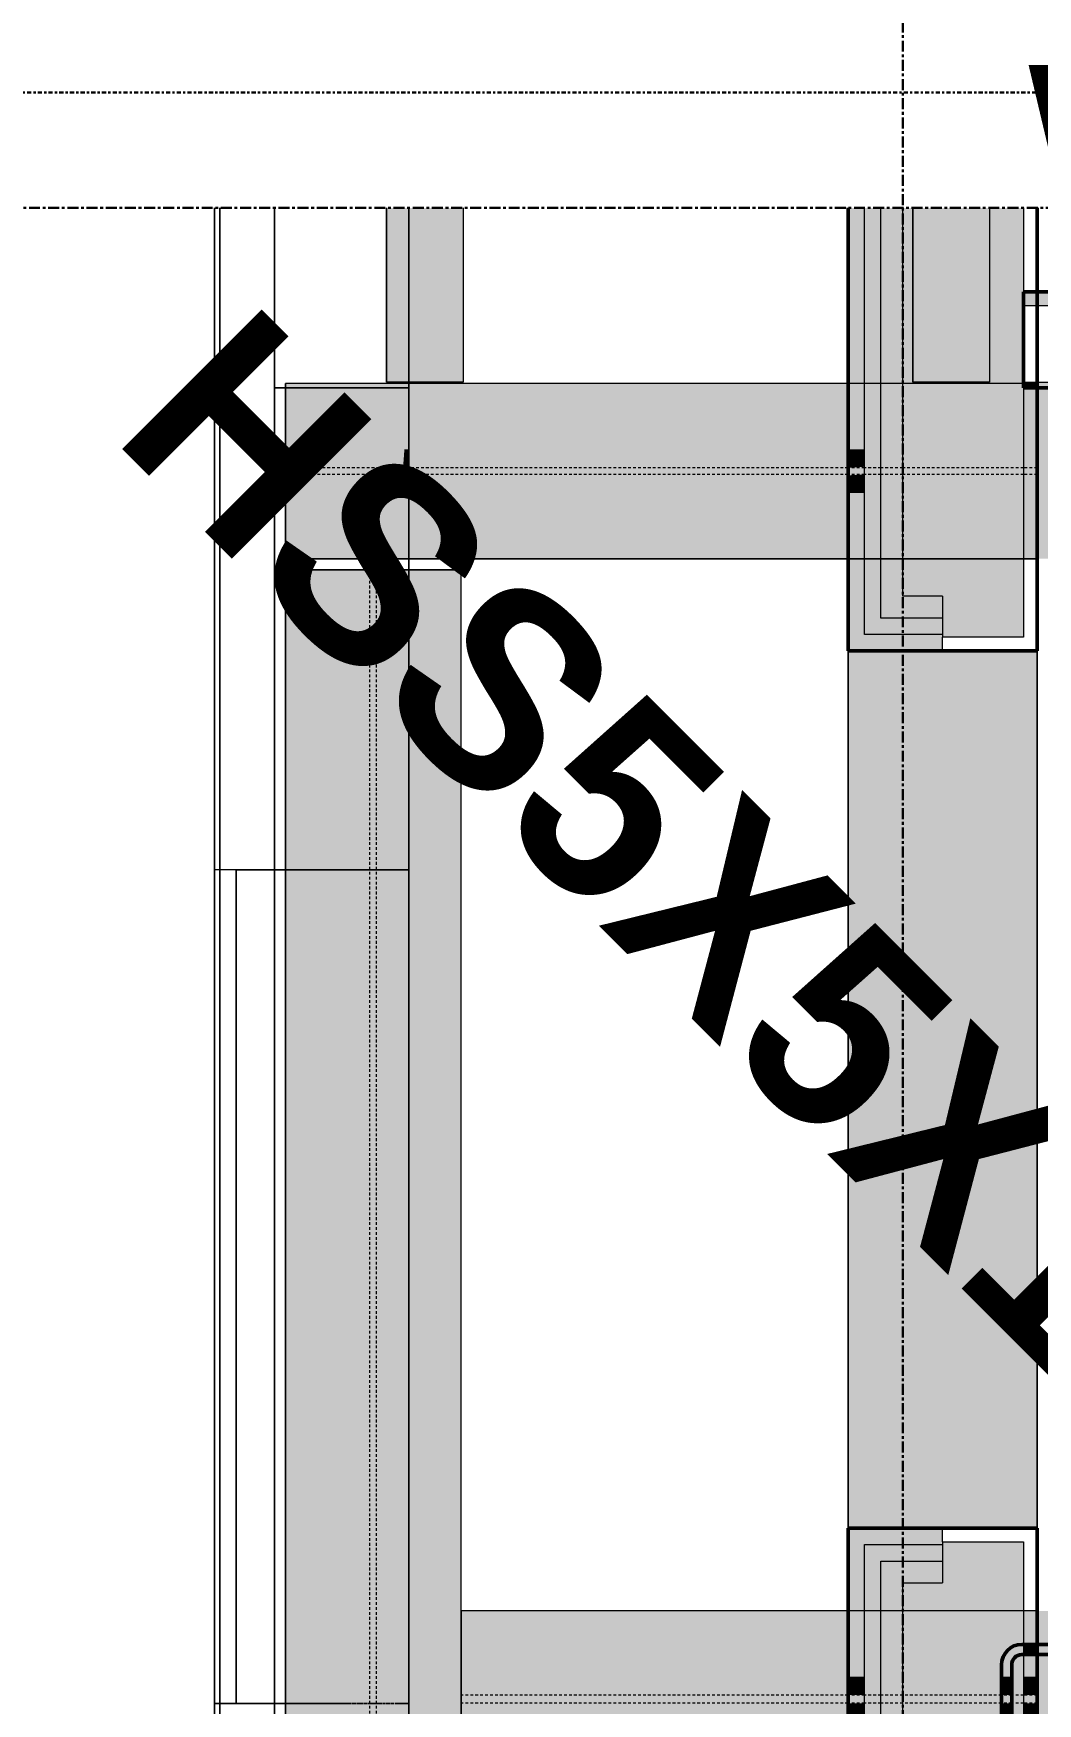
# Model space of a CAD drawing. Header units: inches. Extents: x -4126 to 593, y 9773 to 12297.
# Drawn here: x -1316.3 to -1270.5, y 11779 to 11855.1 of the extents above; entities that cross this region are included whole.
import ezdxf

# ---------------------------------------------------------------- set-up
doc = ezdxf.new("R2010")
doc.units = ezdxf.units.IN
doc.header["$MEASUREMENT"] = 0
for name, pattern in [('Dash Dot 3_16_', [0.3125, 0.1875, -0.0625, 0, -0.0625]), ('Grid Line 1_2_', [0.875, 0.5, -0.125, 0.125, -0.125]), ('Hidden 1_8_', [0.1875, 0.125, -0.0625])]:
    doc.linetypes.add(name, pattern=pattern)
for name, color, linetype, lineweight in [('A-ANNO-SYMB', 150, 'Continuous', 9), ('A-WALL', 113, 'Continuous', 13), ('S-BEAM', 12, 'Continuous', 9), ('S-BEAM-IDEN', 2, 'Continuous', 30), ('S-COLS', 52, 'Continuous', 9), ('S-COLS-IDEN', 171, 'Continuous', 30), ('S-GRID', 1, 'Continuous', 9)]:
    doc.layers.add(name, color=color, linetype=linetype, lineweight=lineweight)
doc.styles.add('Century Gothic_B', font='GOTHICB.TTF', dxfattribs={"height": 9})

# ---------------------------------------------------------------- blocks, each defined once
blk = doc.blocks.new('CTR - 1st Phase - Shell_rvt-2-FRAMING PLAN - 2ND FLOOR AT RAMP')
at = {"layer": 'A-WALL', "transparency": 33554585}
h = blk.add_hatch(color=23, dxfattribs=at)
h.paths.add_polyline_path([(-3831.074, 11551.902), (-3831.074, 11567.039), (-3823.199, 11567.039), (-3823.199, 11567.789), (-3831.824, 11567.789), (-3831.824, 11551.902)], flags=0)
h.paths.add_polyline_path([(-3823.199, 11759.789), (-3823.199, 11760.539), (-3831.074, 11760.539), (-3831.074, 11786.239), (-3827.511, 11786.239), (-3827.511, 11786.989), (-3831.824, 11786.989), (-3831.824, 11759.789)], flags=0)
h.paths.add_polyline_path([(-3831.824, 11826.989), (-3827.511, 11826.989), (-3827.511, 11827.739), (-3831.074, 11827.739), (-3831.074, 11847.189), (-3831.824, 11847.189), (-3831.824, 11837.1)], flags=0)
at = {"layer": 'A-WALL', "lineweight": 5, "transparency": 33554585}
h = blk.add_hatch(color=31, dxfattribs=at)
h.paths.add_polyline_path([(-3830.324, 11551.902), (-3830.324, 11566.289), (-3823.199, 11566.289), (-3823.199, 11567.039), (-3831.074, 11567.039), (-3831.074, 11551.902)], flags=0)
h.paths.add_polyline_path([(-3831.074, 11760.539), (-3823.199, 11760.539), (-3823.199, 11761.289), (-3830.324, 11761.289), (-3830.324, 11785.489), (-3827.511, 11785.489), (-3827.511, 11786.239), (-3831.074, 11786.239), (-3831.074, 11766.2)], flags=0)
h.paths.add_polyline_path([(-3831.074, 11827.739), (-3827.511, 11827.739), (-3827.511, 11828.489), (-3830.324, 11828.489), (-3830.324, 11847.189), (-3831.074, 11847.189), (-3831.074, 11837.1)], flags=0)
h = blk.add_hatch(color=31, dxfattribs=at)
h.paths.add_polyline_path([(-3829.324, 11551.902), (-3829.324, 11565.289), (-3823.199, 11565.289), (-3823.199, 11566.289), (-3830.324, 11566.289), (-3830.324, 11551.902)], flags=0)
h.paths.add_polyline_path([(-3823.199, 11761.289), (-3823.199, 11762.289), (-3829.324, 11762.289), (-3829.324, 11784.489), (-3827.511, 11784.489), (-3827.511, 11785.489), (-3830.324, 11785.489), (-3830.324, 11761.289)], flags=0)
h.paths.add_polyline_path([(-3830.324, 11828.489), (-3827.511, 11828.489), (-3827.511, 11829.489), (-3829.324, 11829.489), (-3829.324, 11847.189), (-3830.324, 11847.189), (-3830.324, 11837.1)], flags=0)
h = blk.add_hatch(color=31, dxfattribs=at)
h.paths.add_polyline_path([(-3823.824, 11551.902), (-3823.824, 11565.289), (-3829.324, 11565.289), (-3829.324, 11551.902)], flags=0)
h.paths.add_polyline_path([(-3823.824, 11762.289), (-3823.824, 11776.689), (-3823.894, 11776.689), (-3824.359, 11776.814), (-3824.699, 11777.154), (-3824.824, 11777.619), (-3824.824, 11780.759), (-3824.699, 11781.224), (-3824.359, 11781.565), (-3823.824, 11781.708), (-3823.824, 11786.364), (-3827.511, 11786.364), (-3827.511, 11784.489), (-3829.324, 11784.489), (-3829.324, 11762.289)], flags=0)
h.paths.add_polyline_path([(-3823.894, 11777.154), (-3823.824, 11777.154), (-3823.824, 11781.224), (-3823.894, 11781.224), (-3824.223, 11781.088), (-3824.359, 11780.759), (-3824.359, 11777.619), (-3824.223, 11777.291)], flags=0)
h.paths.add_polyline_path([(-3823.824, 11827.614), (-3823.824, 11847.189), (-3829.324, 11847.189), (-3829.324, 11829.489), (-3827.511, 11829.489), (-3827.511, 11827.614)], flags=0)
for color, points in [(13, [(-3827.511, 11786.989), (-3823.199, 11786.989), (-3823.199, 11826.989), (-3831.824, 11826.972), (-3831.824, 11786.989), (-3831.074, 11786.989)]), (31, [(-3823.824, 11776.689), (-3823.824, 11777.154), (-3823.894, 11777.154), (-3824.223, 11777.291), (-3824.359, 11777.619), (-3824.359, 11780.759), (-3824.223, 11781.088), (-3823.824, 11781.253), (-3823.824, 11781.689), (-3823.894, 11781.689), (-3824.359, 11781.565), (-3824.699, 11781.224), (-3824.824, 11780.759), (-3824.824, 11777.619), (-3824.642, 11777.097), (-3824.359, 11776.814), (-3823.894, 11776.689)])]:
    blk.add_hatch(color=color, dxfattribs=at).paths.add_polyline_path(points, flags=0)
at = {"layer": 'A-WALL', "color": 254}
for p, q in [((-3860.724, 11817.014), (-3860.724, 11847.189)), ((-3860.474, 11742.151), (-3860.474, 11847.189)), ((-3857.974, 11838.989), (-3857.974, 11847.189)), ((-3851.849, 11847.189), (-3851.849, 11839.239)), ((-3851.849, 11839.239), (-3851.849, 11847.189)), ((-3823.199, 11847.189), (-3823.199, 11843.364)), ((-3851.849, 11839.239), (-3851.849, 11839.189)), ((-3851.849, 11839.189), (-3851.849, 11839.239)), ((-3851.849, 11839.189), (-3851.849, 11838.989)), ((-3851.849, 11838.989), (-3851.849, 11839.189)), ((-3851.849, 11839.189), (-3851.849, 11838.989)), ((-3857.474, 11838.989), (-3857.974, 11838.989)), ((-3857.974, 11838.989), (-3857.974, 11817.014)), ((-3857.974, 11817.014), (-3857.974, 11838.989)), ((-3851.849, 11838.989), (-3857.474, 11838.989)), ((-3851.849, 11838.989), (-3851.849, 11835.986)), ((-3823.199, 11838.989), (-3823.199, 11826.989)), ((-3851.849, 11835.973), (-3851.849, 11835.773)), ((-3851.849, 11835.756), (-3851.849, 11835.61)), ((-3851.849, 11835.602), (-3851.849, 11835.455)), ((-3851.849, 11835.453), (-3851.849, 11835.399)), ((-3851.849, 11835.396), (-3851.849, 11835.342)), ((-3851.849, 11835.342), (-3851.849, 11835.037)), ((-3851.849, 11835.037), (-3851.849, 11835.342)), ((-3851.849, 11835.342), (-3851.849, 11835.037)), ((-3851.849, 11835.037), (-3851.849, 11834.983)), ((-3851.849, 11834.98), (-3851.849, 11834.926)), ((-3851.849, 11834.916), (-3851.849, 11834.769)), ((-3851.849, 11834.761), (-3851.849, 11834.614)), ((-3851.849, 11834.606), (-3851.849, 11834.406)), ((-3851.849, 11834.392), (-3851.849, 11831.189)), ((-3851.849, 11831.189), (-3851.849, 11830.689)), ((-3851.849, 11830.689), (-3851.849, 11831.189)), ((-3851.849, 11830.689), (-3851.849, 11817.014)), ((-3851.849, 11817.014), (-3851.849, 11830.689)), ((-3851.849, 11830.689), (-3851.849, 11817.014)), ((-3823.199, 11826.989), (-3827.511, 11826.989)), ((-3860.724, 11778.99), (-3860.724, 11817.014)), ((-3860.724, 11817.014), (-3860.724, 11778.99)), ((-3859.724, 11817.014), (-3860.724, 11817.014)), ((-3857.474, 11817.014), (-3860.724, 11817.014)), ((-3859.724, 11817.014), (-3859.724, 11778.99)), ((-3859.724, 11778.99), (-3859.724, 11817.014)), ((-3859.724, 11817.014), (-3857.474, 11817.014)), ((-3857.474, 11817.014), (-3854.471, 11817.014)), ((-3854.471, 11817.014), (-3857.474, 11817.014)), ((-3854.461, 11817.014), (-3854.26, 11817.014)), ((-3854.26, 11817.014), (-3854.461, 11817.014)), ((-3854.249, 11817.014), (-3853.902, 11817.014)), ((-3853.902, 11817.014), (-3854.249, 11817.014)), ((-3853.894, 11817.014), (-3853.747, 11817.014)), ((-3853.747, 11817.014), (-3853.894, 11817.014)), ((-3853.739, 11817.014), (-3853.686, 11817.014)), ((-3853.686, 11817.014), (-3853.739, 11817.014)), ((-3853.683, 11817.014), (-3853.629, 11817.014)), ((-3853.629, 11817.014), (-3853.683, 11817.014)), ((-3853.629, 11817.014), (-3853.318, 11817.014)), ((-3853.318, 11817.014), (-3853.629, 11817.014)), ((-3853.318, 11817.014), (-3853.265, 11817.014)), ((-3853.265, 11817.014), (-3853.318, 11817.014)), ((-3853.262, 11817.014), (-3853.061, 11817.014)), ((-3853.061, 11817.014), (-3853.262, 11817.014)), ((-3853.053, 11817.014), (-3852.906, 11817.014)), ((-3852.906, 11817.014), (-3853.053, 11817.014)), ((-3852.899, 11817.014), (-3852.698, 11817.014)), ((-3852.698, 11817.014), (-3852.899, 11817.014)), ((-3852.687, 11817.014), (-3852.487, 11817.014)), ((-3852.487, 11817.014), (-3852.687, 11817.014)), ((-3852.476, 11817.014), (-3851.849, 11817.014)), ((-3851.849, 11817.014), (-3852.476, 11817.014)), ((-3851.849, 11778.99), (-3851.849, 11817.014)), ((-3851.849, 11817.014), (-3851.849, 11778.99)), ((-3823.199, 11786.989), (-3827.511, 11786.989)), ((-3823.199, 11786.989), (-3823.199, 11781.689)), ((-3823.199, 11781.224), (-3823.199, 11777.154)), ((-3860.724, 11740.401), (-3860.724, 11778.99)), ((-3860.698, 11778.99), (-3857.474, 11778.99)), ((-3859.724, 11778.99), (-3860.698, 11778.99)), ((-3857.474, 11778.99), (-3859.724, 11778.99)), ((-3857.974, 11778.99), (-3857.974, 11735.264)), ((-3857.974, 11735.264), (-3857.974, 11778.99)), ((-3857.474, 11778.99), (-3856.263, 11778.99)), ((-3856.263, 11778.99), (-3857.474, 11778.99)), ((-3856.263, 11778.99), (-3854.471, 11778.99)), ((-3854.471, 11778.99), (-3856.263, 11778.99)), ((-3854.432, 11778.99), (-3854.26, 11778.99)), ((-3854.26, 11778.99), (-3854.432, 11778.99)), ((-3854.22, 11778.99), (-3853.923, 11778.99)), ((-3853.923, 11778.99), (-3854.22, 11778.99)), ((-3853.894, 11778.99), (-3853.769, 11778.99)), ((-3853.769, 11778.99), (-3853.894, 11778.99)), ((-3853.739, 11778.99), (-3853.694, 11778.99)), ((-3853.694, 11778.99), (-3853.739, 11778.99)), ((-3853.683, 11778.99), (-3853.637, 11778.99)), ((-3853.637, 11778.99), (-3853.683, 11778.99)), ((-3853.626, 11778.99), (-3853.321, 11778.99)), ((-3853.321, 11778.99), (-3853.626, 11778.99)), ((-3853.311, 11778.99), (-3853.265, 11778.99)), ((-3853.265, 11778.99), (-3853.311, 11778.99)), ((-3853.254, 11778.99), (-3853.083, 11778.99)), ((-3853.083, 11778.99), (-3853.254, 11778.99)), ((-3853.053, 11778.99), (-3852.928, 11778.99)), ((-3852.928, 11778.99), (-3853.053, 11778.99)), ((-3852.899, 11778.99), (-3852.727, 11778.99)), ((-3852.727, 11778.99), (-3852.899, 11778.99)), ((-3852.687, 11778.99), (-3852.516, 11778.99)), ((-3852.516, 11778.99), (-3852.687, 11778.99)), ((-3852.476, 11778.99), (-3851.849, 11778.99)), ((-3851.849, 11778.99), (-3852.476, 11778.99)), ((-3851.849, 11778.99), (-3851.849, 11754.439)), ((-3851.849, 11754.439), (-3851.849, 11778.99)), ((-3851.849, 11778.99), (-3851.849, 11754.439))]:
    blk.add_line(p, q, dxfattribs=at)
at = {"layer": 'A-WALL', "color": 253}
for p, q in [((-3860.724, 11847.189), (-3860.724, 11740.401)), ((-3860.474, 11847.189), (-3860.474, 11740.401)), ((-3857.974, 11838.989), (-3857.974, 11847.189)), ((-3851.849, 11839.239), (-3851.849, 11847.189)), ((-3831.074, 11827.739), (-3831.074, 11847.189)), ((-3830.324, 11828.489), (-3830.324, 11847.189)), ((-3829.324, 11829.489), (-3829.324, 11847.189)), ((-3823.824, 11847.189), (-3823.824, 11827.614)), ((-3851.849, 11839.189), (-3851.849, 11839.239)), ((-3851.849, 11838.989), (-3851.849, 11839.189)), ((-3823.199, 11839.239), (-3823.199, 11838.989)), ((-3857.974, 11838.989), (-3851.849, 11838.989)), ((-3851.849, 11556.214), (-3851.849, 11838.989)), ((-3827.511, 11829.489), (-3829.324, 11829.489)), ((-3827.511, 11829.489), (-3827.511, 11828.489)), ((-3827.511, 11828.489), (-3830.324, 11828.489)), ((-3827.511, 11828.489), (-3827.511, 11827.739)), ((-3827.511, 11827.739), (-3831.074, 11827.739)), ((-3827.511, 11827.739), (-3827.511, 11827.614)), ((-3827.511, 11826.989), (-3827.511, 11827.614)), ((-3823.824, 11827.614), (-3827.511, 11827.614)), ((-3831.824, 11826.989), (-3831.824, 11786.989)), ((-3823.199, 11786.989), (-3823.199, 11826.989)), ((-3827.511, 11786.364), (-3827.511, 11786.989)), ((-3831.074, 11774.989), (-3831.074, 11786.239)), ((-3831.074, 11786.239), (-3827.511, 11786.239)), ((-3827.511, 11786.364), (-3827.511, 11786.239)), ((-3827.511, 11786.364), (-3823.824, 11786.364)), ((-3827.511, 11786.239), (-3827.511, 11785.489)), ((-3823.824, 11786.364), (-3823.824, 11781.689)), ((-3830.324, 11774.989), (-3830.324, 11785.489)), ((-3830.324, 11785.489), (-3827.511, 11785.489)), ((-3827.511, 11785.489), (-3827.511, 11784.489)), ((-3829.324, 11774.989), (-3829.324, 11784.489)), ((-3829.324, 11784.489), (-3827.511, 11784.489)), ((-3823.824, 11781.679), (-3823.824, 11781.224)), ((-3823.824, 11781.224), (-3823.824, 11777.154))]:
    blk.add_line(p, q, dxfattribs=at)
at = {"layer": 'A-WALL', "color": 50}
for p, q in [((-3857.974, 11847.189), (-3857.974, 11838.989)), ((-3857.974, 11838.989), (-3857.974, 11847.189)), ((-3851.849, 11847.189), (-3851.849, 11839.239)), ((-3823.199, 11843.364), (-3823.199, 11842.739)), ((-3823.199, 11842.739), (-3823.199, 11839.239)), ((-3851.849, 11839.239), (-3851.849, 11839.189)), ((-3851.849, 11831.189), (-3851.849, 11830.689)), ((-3860.724, 11778.99), (-3860.724, 11817.014)), ((-3860.724, 11778.99), (-3860.724, 11817.014)), ((-3860.724, 11817.014), (-3860.724, 11778.99)), ((-3859.724, 11817.014), (-3860.724, 11817.014)), ((-3857.974, 11817.014), (-3860.724, 11817.014)), ((-3859.724, 11817.014), (-3859.724, 11778.99)), ((-3859.724, 11778.99), (-3859.724, 11817.014)), ((-3859.724, 11817.014), (-3857.974, 11817.014)), ((-3857.974, 11817.014), (-3857.974, 11778.99)), ((-3857.974, 11778.99), (-3857.974, 11817.014)), ((-3857.974, 11817.014), (-3857.474, 11817.014)), ((-3857.474, 11817.014), (-3857.974, 11817.014)), ((-3857.474, 11817.014), (-3854.471, 11817.014)), ((-3854.471, 11817.014), (-3857.474, 11817.014)), ((-3854.461, 11817.014), (-3854.26, 11817.014)), ((-3854.26, 11817.014), (-3854.461, 11817.014)), ((-3854.249, 11817.014), (-3853.902, 11817.014)), ((-3853.902, 11817.014), (-3854.249, 11817.014)), ((-3853.894, 11817.014), (-3853.747, 11817.014)), ((-3853.747, 11817.014), (-3853.894, 11817.014)), ((-3853.739, 11817.014), (-3853.686, 11817.014)), ((-3853.686, 11817.014), (-3853.739, 11817.014)), ((-3853.683, 11817.014), (-3853.629, 11817.014)), ((-3853.629, 11817.014), (-3853.683, 11817.014)), ((-3853.629, 11817.014), (-3853.318, 11817.014)), ((-3853.318, 11817.014), (-3853.629, 11817.014)), ((-3853.318, 11817.014), (-3853.265, 11817.014)), ((-3853.265, 11817.014), (-3853.318, 11817.014)), ((-3853.262, 11817.014), (-3853.061, 11817.014)), ((-3853.061, 11817.014), (-3853.262, 11817.014)), ((-3853.053, 11817.014), (-3852.906, 11817.014)), ((-3852.906, 11817.014), (-3853.053, 11817.014)), ((-3852.899, 11817.014), (-3852.698, 11817.014)), ((-3852.698, 11817.014), (-3852.899, 11817.014)), ((-3852.687, 11817.014), (-3852.487, 11817.014)), ((-3852.487, 11817.014), (-3852.687, 11817.014)), ((-3852.476, 11817.014), (-3851.849, 11817.014)), ((-3851.849, 11817.014), (-3852.476, 11817.014)), ((-3851.849, 11817.014), (-3851.849, 11778.99)), ((-3851.849, 11778.99), (-3851.849, 11817.014)), ((-3851.849, 11817.014), (-3851.849, 11778.99)), ((-3851.849, 11778.99), (-3851.849, 11817.014)), ((-3851.849, 11817.014), (-3851.849, 11778.99)), ((-3860.698, 11778.99), (-3857.974, 11778.99)), ((-3859.724, 11778.99), (-3860.698, 11778.99)), ((-3857.974, 11778.99), (-3859.724, 11778.99)), ((-3857.974, 11778.99), (-3857.474, 11778.99)), ((-3857.474, 11778.99), (-3857.974, 11778.99)), ((-3857.474, 11778.99), (-3856.263, 11778.99)), ((-3856.263, 11778.99), (-3857.474, 11778.99)), ((-3856.263, 11778.99), (-3854.471, 11778.99)), ((-3854.471, 11778.99), (-3856.263, 11778.99)), ((-3854.432, 11778.99), (-3854.26, 11778.99)), ((-3854.26, 11778.99), (-3854.432, 11778.99)), ((-3854.22, 11778.99), (-3853.923, 11778.99)), ((-3853.923, 11778.99), (-3854.22, 11778.99)), ((-3853.894, 11778.99), (-3853.769, 11778.99)), ((-3853.769, 11778.99), (-3853.894, 11778.99)), ((-3853.739, 11778.99), (-3853.694, 11778.99)), ((-3853.694, 11778.99), (-3853.739, 11778.99)), ((-3853.683, 11778.99), (-3853.637, 11778.99)), ((-3853.637, 11778.99), (-3853.683, 11778.99)), ((-3853.626, 11778.99), (-3853.321, 11778.99)), ((-3853.321, 11778.99), (-3853.626, 11778.99)), ((-3853.311, 11778.99), (-3853.265, 11778.99)), ((-3853.265, 11778.99), (-3853.311, 11778.99)), ((-3853.254, 11778.99), (-3853.083, 11778.99)), ((-3853.083, 11778.99), (-3853.254, 11778.99)), ((-3853.053, 11778.99), (-3852.928, 11778.99)), ((-3852.928, 11778.99), (-3853.053, 11778.99)), ((-3852.899, 11778.99), (-3852.727, 11778.99)), ((-3852.727, 11778.99), (-3852.899, 11778.99)), ((-3852.687, 11778.99), (-3852.516, 11778.99)), ((-3852.516, 11778.99), (-3852.687, 11778.99)), ((-3852.476, 11778.99), (-3851.849, 11778.99)), ((-3851.849, 11778.99), (-3852.476, 11778.99))]:
    blk.add_line(p, q, dxfattribs=at)
at = {"layer": 'A-WALL', "color": 53, "lineweight": 50}
for p, q in [((-3831.824, 11826.989), (-3831.824, 11847.189)), ((-3823.199, 11847.189), (-3823.199, 11826.989)), ((-3823.199, 11826.989), (-3831.824, 11826.989)), ((-3831.824, 11759.789), (-3831.824, 11786.989)), ((-3831.824, 11786.989), (-3823.199, 11786.989)), ((-3823.199, 11786.989), (-3823.199, 11781.689)), ((-3823.199, 11781.689), (-3823.199, 11781.224)), ((-3823.199, 11781.224), (-3823.199, 11777.154))]:
    blk.add_line(p, q, dxfattribs=at)
at = {"layer": 'A-WALL', "color": 33}
for p, q in [((-3831.824, 11826.989), (-3831.824, 11847.189)), ((-3827.511, 11826.989), (-3831.824, 11826.989)), ((-3831.824, 11551.902), (-3831.824, 11826.972)), ((-3823.199, 11826.972), (-3823.199, 11786.989)), ((-3827.511, 11786.989), (-3831.824, 11786.989))]:
    blk.add_line(p, q, dxfattribs=at)
at = {"layer": 'A-WALL', "color": 9}
for p, q in [((-3851.849, 11838.989), (-3851.849, 11835.986)), ((-3851.849, 11835.986), (-3851.849, 11838.989)), ((-3851.849, 11835.973), (-3851.849, 11835.773)), ((-3851.849, 11835.773), (-3851.849, 11835.973)), ((-3851.849, 11835.756), (-3851.849, 11835.61)), ((-3851.849, 11835.61), (-3851.849, 11835.756)), ((-3851.849, 11835.602), (-3851.849, 11835.455)), ((-3851.849, 11835.455), (-3851.849, 11835.602)), ((-3851.849, 11835.453), (-3851.849, 11835.399)), ((-3851.849, 11835.399), (-3851.849, 11835.453)), ((-3851.849, 11835.396), (-3851.849, 11835.342)), ((-3851.849, 11835.342), (-3851.849, 11835.396)), ((-3851.849, 11835.037), (-3851.849, 11834.983)), ((-3851.849, 11834.983), (-3851.849, 11835.037)), ((-3851.849, 11834.98), (-3851.849, 11834.926)), ((-3851.849, 11834.926), (-3851.849, 11834.98)), ((-3851.849, 11834.916), (-3851.849, 11834.769)), ((-3851.849, 11834.769), (-3851.849, 11834.916)), ((-3851.849, 11834.761), (-3851.849, 11834.614)), ((-3851.849, 11834.614), (-3851.849, 11834.761)), ((-3851.849, 11834.606), (-3851.849, 11834.406)), ((-3851.849, 11834.406), (-3851.849, 11834.606)), ((-3851.849, 11834.392), (-3851.849, 11831.189)), ((-3851.849, 11831.189), (-3851.849, 11834.392)), ((-3823.199, 11781.689), (-3823.199, 11781.224))]:
    blk.add_line(p, q, dxfattribs=at)
blk = doc.blocks.new('CTR - 1st Phase - Common Walls_rvt-2-FRAMING PLAN - 2ND FLOOR AT RAMP')
at = {"layer": 'A-WALL', "lineweight": 5, "transparency": 33554585}
blk.add_hatch(color=10, dxfattribs=at).paths.add_polyline_path([(-3823.824, 11842.739), (-3742.949, 11842.739), (-3742.949, 11843.364), (-3823.824, 11843.364)], flags=0)
at = {"layer": 'A-WALL', "transparency": 33554585}
blk.add_hatch(color=252, dxfattribs=at).paths.add_polyline_path([(-3823.824, 11838.989), (-3742.949, 11838.989), (-3742.949, 11839.239), (-3823.824, 11839.239)], flags=0)
at = {"layer": 'A-WALL', "color": 53, "lineweight": 50}
for p, q in [((-3823.824, 11838.989), (-3823.824, 11843.364)), ((-3823.824, 11843.364), (-3742.949, 11843.364)), ((-3742.949, 11838.989), (-3823.824, 11838.989))]:
    blk.add_line(p, q, dxfattribs=at)
at = {"layer": 'A-WALL', "color": 255}
blk.add_line((-3823.824, 11843.364), (-3823.824, 11842.739), dxfattribs=at)
at = {"layer": 'A-WALL', "color": 50}
for p, q in [((-3823.824, 11843.364), (-3823.199, 11843.364)), ((-3823.824, 11842.739), (-3823.824, 11839.239))]:
    blk.add_line(p, q, dxfattribs=at)
at = {"layer": 'A-WALL', "color": 253}
for p, q in [((-3823.824, 11842.739), (-3742.949, 11842.739)), ((-3823.824, 11839.239), (-3742.949, 11839.239)), ((-3823.824, 11839.239), (-3823.824, 11838.989)), ((-3823.199, 11838.989), (-3823.824, 11838.989))]:
    blk.add_line(p, q, dxfattribs=at)
blk = doc.blocks.new('HSS-Hollow Structural Section-Column - HSS5X5X1_2-2077080-FRAMING PLAN - 2ND FLOOR AT RAMP')
at = {"layer": 'S-COLS'}
h = blk.add_hatch(dxfattribs=at)
h.set_pattern_fill('FP_51', color=256, style=0, pattern_type=2)
h.set_pattern_definition([(45, (3822.324, -11779.189), (-9.503515, 9.503515), []), (45, (3822.324, -11764.789), (-9.503515, 9.503515), [])])
h.paths.add_polyline_path([(-0.837, -2.5), (1.57, -2.5), (2.035, -2.375), (2.375, -2.035), (2.5, -1.57), (2.5, 1.57), (2.375, 2.035), (2.035, 2.375), (1.57, 2.5), (-1.57, 2.5), (-2.035, 2.375), (-2.375, 2.035), (-2.5, 1.57), (-2.5, -1.57), (-2.375, -2.035), (-2.035, -2.375), (-1.57, -2.5)], flags=0)
h.paths.add_polyline_path([(-1.57, -2.035), (-1.899, -1.899), (-2.035, -1.57), (-2.035, 1.57), (-1.899, 1.899), (-1.57, 2.035), (1.57, 2.035), (1.899, 1.899), (2.035, 1.57), (2.035, -1.57), (1.899, -1.899), (1.57, -2.035), (-0.837, -2.035)], flags=0)
at = {"layer": 'S-COLS', "lineweight": 50}
for p, q in [((-1.57, 2.5), (1.57, 2.5)), ((-2.5, -1.57), (-2.5, 1.57)), ((-2.035, 1.57), (-2.035, -1.57)), ((1.57, 2.035), (-1.57, 2.035)), ((2.035, -1.57), (2.035, 1.57)), ((2.5, 1.57), (2.5, -1.57)), ((-1.57, -2.035), (1.57, -2.035)), ((1.57, -2.5), (-1.57, -2.5))]:
    blk.add_line(p, q, dxfattribs=at)
at = {"layer": 'S-COLS'}
for p, q in [((-1.5, 2.5), (-1.57, 2.5)), ((-0.875, 2.5), (-1.5, 2.5)), ((1.57, 2.5), (-0.837, 2.5)), ((-2.5, 1.57), (-2.5, -1.57)), ((-2.035, -1.57), (-2.035, 1.57)), ((-1.57, 2.035), (-1.5, 2.035)), ((-1.5, 2.035), (-0.875, 2.035)), ((-0.837, 2.035), (1.57, 2.035)), ((2.035, 1.57), (2.035, -1.57)), ((2.5, -1.57), (2.5, 1.57)), ((-1.5, -2.035), (-1.57, -2.035)), ((-0.875, -2.035), (-1.5, -2.035)), ((1.57, -2.035), (-0.837, -2.035)), ((-1.57, -2.5), (-1.5, -2.5)), ((-1.5, -2.5), (-0.875, -2.5)), ((-0.837, -2.5), (1.57, -2.5))]:
    blk.add_line(p, q, dxfattribs=at)
at = {"layer": 'S-COLS', "lineweight": 50}
for centre, radius, start, end in [((-1.57, 1.57), 0.93, 90, 180), ((1.57, 1.57), 0.93, 360, 90), ((-1.57, 1.57), 0.465, 90, 180), ((1.57, 1.57), 0.465, 360, 90), ((-1.57, -1.57), 0.93, 180, 270), ((-1.57, -1.57), 0.465, 180, 270), ((1.57, -1.57), 0.465, 270, 360), ((1.57, -1.57), 0.93, 270, 0)]:
    blk.add_arc(centre, radius, start, end, dxfattribs=at)
at = {"layer": 'S-COLS'}
for centre, radius, start, end in [((-1.57, 1.57), 0.93, 90, 180), ((1.57, 1.57), 0.93, 30, 90), ((-1.57, 1.57), 0.465, 139.76756, 180), ((-1.57, 1.57), 0.465, 130.23244, 139.76756), ((-1.57, 1.57), 0.465, 90, 130.23244), ((1.57, 1.57), 0.465, 49.76756, 90), ((1.57, 1.57), 0.465, 40.23244, 49.76756), ((1.57, 1.57), 0.465, 0, 40.23244), ((1.57, 1.57), 0.93, 360, 30), ((-1.57, -1.57), 0.93, 180, 210), ((-1.57, -1.57), 0.93, 210, 240), ((-1.57, -1.57), 0.465, 180, 220.23244), ((-1.57, -1.57), 0.465, 220.23244, 229.76756), ((-1.57, -1.57), 0.465, 229.76756, 270), ((1.57, -1.57), 0.465, 270, 310.23244), ((1.57, -1.57), 0.93, 270, 330), ((1.57, -1.57), 0.465, 310.23244, 319.76756), ((1.57, -1.57), 0.465, 319.76756, 360), ((1.57, -1.57), 0.93, 330, 360), ((-1.57, -1.57), 0.93, 240, 270)]:
    blk.add_arc(centre, radius, start, end, dxfattribs=at)
blk = doc.blocks.new('TRUSS - 22_-V254-FRAMING PLAN - 2ND FLOOR AT RAMP')
at = {"layer": 'S-BEAM', "transparency": 33554483}
blk.add_hatch(color=256, dxfattribs=at).paths.add_polyline_path([(138.3, -0.388), (138.3, 1.75), (130.35, 1.75), (130.35, -1.75), (138.3, -1.75)], flags=0)
at = {"layer": 'S-BEAM'}
for p, q in [((130.35, 1.75), (138.3, 1.75)), ((130.35, 1.75), (138.3, 1.75)), ((138.3, -1.75), (138.3, 1.75)), ((138.3, 1.75), (138.3, -1.75)), ((138.3, -1.75), (130.35, -1.75)), ((130.35, -1.75), (138.3, -1.75))]:
    blk.add_line(p, q, dxfattribs=at)
blk = doc.blocks.new('TRUSS - 22_-V255-FRAMING PLAN - 2ND FLOOR AT RAMP')
at = {"layer": 'S-BEAM', "transparency": 33554483}
blk.add_hatch(color=256, dxfattribs=at).paths.add_polyline_path([(138.3, 1.75), (130.35, 1.75), (130.35, -1.75), (138.3, -1.75)], flags=0)
at = {"layer": 'S-BEAM'}
for p, q in [((130.35, 1.75), (138.3, 1.75)), ((130.35, 1.75), (138.3, 1.75)), ((138.3, -1.75), (138.3, 1.75)), ((138.3, 1.75), (138.3, -1.75)), ((138.3, -1.75), (130.35, -1.75)), ((130.35, -1.75), (138.3, -1.75))]:
    blk.add_line(p, q, dxfattribs=at)
blk = doc.blocks.new('W-Wide Flange - W14X43-2074381-FRAMING PLAN - 2ND FLOOR AT RAMP')
at = {"layer": 'S-BEAM', "transparency": 33554483}
for points in [[(-137, 3.525), (-137, 0.997), (137, 0.997), (137, 4), (-137, 4)], [(-137, 3.525), (-137, -1.625), (137, -1.625), (137, 4), (-137, 4)], [(-137, 0.209), (-137, 0.152), (137, 0.152), (137, 0.997), (-137, 0.997), (-137, 0.266)], [(-137, -0.788), (-137, -0.998), (137, -0.998), (137, -0.153), (-137, -0.153), (-137, -0.575)], [(-137, -1.602), (-137, -1.625), (137, -1.625), (137, -0.998), (-137, -0.998)], [(-137, -4), (137, -4), (137, -1.625), (-137, -1.625)], [(-137, -4), (137, -4), (137, -1.625), (-137, -1.625)]]:
    blk.add_hatch(color=256, dxfattribs=at).paths.add_polyline_path(points, flags=0)
at = {"layer": 'S-BEAM'}
for p, q in [((137, 4), (-137, 4)), ((-137, 4), (137, 4)), ((-137, 4), (137, 4)), ((68.849, 4), (137, 4)), ((137, 4), (137, 0.997)), ((137, 0.997), (137, 4)), ((137, 4), (137, 0.997)), ((137, -1.625), (137, 4)), ((137, 0.997), (137, 0.575)), ((137, 0.575), (137, 0.997)), ((137, 0.997), (137, 0.152)), ((137, 0.575), (137, 0.152)), ((137, 0.266), (137, 0.575)), ((137, 0.152), (137, 0.266)), ((137, 0.152), (137, -0.153)), ((137, -0.153), (137, -0.998)), ((137, -0.998), (137, -0.153)), ((137, -0.153), (137, -0.998)), ((137, -1.014), (137, -1.625)), ((137, -1.625), (137, -1.014)), ((137, -1.014), (137, -1.625)), ((137, -1.625), (137, -4)), ((137, -4), (137, -1.625)), ((137, -1.625), (137, -4)), ((137, -4), (137, -1.625)), ((81.47, -4), (85.315, -4)), ((81.47, -4), (85.315, -4)), ((81.47, -4), (89.53, -4)), ((81.47, -4), (89.53, -4)), ((85.315, -4), (85.685, -4)), ((85.315, -4), (85.685, -4)), ((85.685, -4), (89.53, -4)), ((85.685, -4), (89.53, -4)), ((89.53, -4), (137, -4)), ((89.53, -4), (137, -4)), ((89.53, -4), (137, -4)), ((89.53, -4), (137, -4))]:
    blk.add_line(p, q, dxfattribs=at)
at = {"layer": 'S-BEAM', "linetype": 'Hidden 1_8_'}
for p, q in [((-137, 0.152), (137, 0.152)), ((-137, -0.153), (137, -0.153))]:
    blk.add_line(p, q, dxfattribs=at)
blk = doc.blocks.new('W-Wide Flange - W14X43-2077420-FRAMING PLAN - 2ND FLOOR AT RAMP')
at = {"layer": 'S-BEAM', "transparency": 33554483}
h = blk.add_hatch(color=256, dxfattribs=at)
h.paths.add_polyline_path([(34.041, 4), (31.425, 4), (31.425, 0.997), (51.45, 0.997), (51.45, 4), (45.321, 4)], flags=0)
h.paths.add_polyline_path([(22.8, 4), (22.366, 4), (22.325, 1), (-45.075, 1), (-45.075, 4), (-53.075, 4), (-53.075, 0.997), (22.8, 0.997)], flags=0)
h = blk.add_hatch(color=256, dxfattribs=at)
h.paths.add_polyline_path([(50.96, 4), (31.425, 4), (31.425, -4), (57.075, -4), (57.075, -3.8), (51.45, -3.8), (51.45, 4)], flags=0)
h.paths.add_polyline_path([(22.762, 4), (-53.075, 4), (-53.075, -3.8), (22.8, -3.8), (22.8, 4)], flags=0)
h = blk.add_hatch(color=256, dxfattribs=at)
h.paths.add_polyline_path([(57.075, 4), (52.024, 4), (51.803, 0.997), (57.075, 0.997)], flags=0)
h.paths.add_polyline_path([(23.404, 4), (22.8, 4), (22.8, 0.997), (23.425, 0.997), (23.425, 4)], flags=0)
h = blk.add_hatch(color=256, dxfattribs=at)
h.paths.add_polyline_path([(51.45, 4), (51.45, -3.8), (57.075, -3.8), (57.075, 4), (51.852, 4)], flags=0)
h.paths.add_polyline_path([(22.8, 4), (22.8, -3.8), (23.425, -3.8), (23.404, 4)], flags=0)
h = blk.add_hatch(color=256, dxfattribs=at)
h.paths.add_polyline_path([(28.925, 4), (23.425, 4), (23.425, 0.997), (28.925, 0.997)], flags=0)
h.paths.add_polyline_path([(30.675, 4), (29.925, 4), (29.966, 0.997), (30.675, 0.997)], flags=0)
h = blk.add_hatch(color=256, dxfattribs=at)
h.paths.add_polyline_path([(29.925, 4), (29.925, -4), (30.675, -4), (30.675, 4), (29.944, 4)], flags=0)
h.paths.add_polyline_path([(28.925, 4), (23.425, 4), (23.425, -4), (28.925, -4), (28.925, -1.911)], flags=0)
for points in [[(29.925, 4), (28.925, 4), (28.925, 0.997), (29.925, 0.997)], [(28.925, 4), (28.925, -4), (29.925, -4), (29.925, 4), (28.942, 4)], [(31.425, 4), (30.675, 4), (30.675, 0.997), (31.425, 0.997)], [(31.425, 4), (30.675, 4), (30.675, -4), (31.425, -4), (31.425, -1.911)], [(52.024, 4), (51.45, 4), (51.45, 0.997), (51.803, 0.997), (51.962, 3.153)], [(28.971, 0.997), (28.925, 0.997), (28.925, 0.152), (29.925, 0.195), (29.925, 0.997)], [(31.425, 0.997), (30.675, 0.997), (30.675, 0.152), (31.425, 0.196), (31.425, 0.835)], [(51.45, 0.997), (51.45, 0.152), (51.741, 0.152), (51.803, 0.997), (51.697, 0.997)], [(28.925, -0.153), (28.925, -0.998), (29.925, -0.998), (29.925, -0.153), (28.982, -0.153)], [(31.425, -0.153), (30.675, -0.196), (30.675, -0.998), (31.425, -0.998), (31.425, -0.196)], [(51.45, -0.153), (51.45, -0.998), (51.656, -0.998), (51.718, -0.153), (51.638, -0.153)], [(28.925, -0.998), (28.925, -4), (29.925, -4), (29.925, -0.998), (28.99, -0.998)], [(31.425, -0.998), (30.675, -0.998), (30.675, -4), (31.425, -4), (31.425, -1.911)], [(51.594, -0.998), (51.45, -0.998), (51.45, -3.8), (51.656, -0.998)], [(-52.875, -3.8), (-53.075, -3.8), (-53.075, -4), (22.8, -4), (22.762, -3.8), (-45.075, -3.8)], [(22.8, -3.8), (-53.075, -3.8), (-53.075, -4), (22.8, -4)], [(22.8, -3.8), (22.8, -4), (23.425, -4), (23.425, -3.8), (23.358, -3.8)], [(22.8, -3.8), (22.8, -4), (23.425, -4), (23.425, -3.8), (23.358, -3.8)]]:
    blk.add_hatch(color=256, dxfattribs=at).paths.add_polyline_path(points, flags=0)
h = blk.add_hatch(color=256, dxfattribs=at)
h.paths.add_polyline_path([(50.96, 0.997), (31.425, 0.997), (31.425, 0.152), (51.45, 0.152), (51.45, 0.997)], flags=0)
h.paths.add_polyline_path([(22.762, 0.997), (-53.075, 0.997), (-53.075, 0.152), (22.8, 0.191), (22.8, 0.997)], flags=0)
h = blk.add_hatch(color=256, dxfattribs=at)
h.paths.add_polyline_path([(57.075, 0.997), (51.803, 0.997), (51.741, 0.152), (57.075, 0.152), (57.075, 0.786)], flags=0)
h.paths.add_polyline_path([(22.8, 0.997), (22.8, 0.152), (23.425, 0.192), (23.386, 0.997)], flags=0)
h = blk.add_hatch(color=256, dxfattribs=at)
h.paths.add_polyline_path([(28.925, 0.997), (23.425, 0.997), (23.425, 0.152), (28.925, 0.195), (28.925, 0.84)], flags=0)
h.paths.add_polyline_path([(29.925, 0.997), (29.925, 0.152), (30.675, 0.196), (30.675, 0.997), (29.966, 0.997)], flags=0)
h = blk.add_hatch(color=256, dxfattribs=at)
h.paths.add_polyline_path([(51.45, -0.153), (31.425, -0.196), (31.425, -0.998), (51.45, -0.998), (51.45, -0.206)], flags=0)
h.paths.add_polyline_path([(-22.356, -0.153), (-53.075, -0.153), (-53.075, -0.998), (22.8, -0.998), (22.762, -0.153), (18.925, -0.153)], flags=0)
h = blk.add_hatch(color=256, dxfattribs=at)
h.paths.add_polyline_path([(56.6, -0.153), (51.718, -0.153), (51.656, -0.998), (57.075, -0.998), (57.075, -0.153)], flags=0)
h.paths.add_polyline_path([(23.425, -0.153), (22.8, -0.191), (22.8, -0.998), (23.425, -0.998), (23.425, -0.192)], flags=0)
h = blk.add_hatch(color=256, dxfattribs=at)
h.paths.add_polyline_path([(30.675, -0.153), (29.925, -0.195), (29.925, -0.998), (30.675, -0.998), (30.675, -0.196)], flags=0)
h.paths.add_polyline_path([(28.82, -0.153), (23.425, -0.192), (23.425, -0.998), (28.925, -0.998), (28.925, -0.153)], flags=0)
h = blk.add_hatch(color=256, dxfattribs=at)
h.paths.add_polyline_path([(50.96, -0.998), (31.425, -0.998), (31.425, -4), (57.075, -4), (57.075, -3.8), (51.45, -3.8), (51.45, -0.998)], flags=0)
h.paths.add_polyline_path([(22.762, -0.998), (-53.075, -0.998), (-53.075, -3.8), (22.8, -3.8), (22.8, -0.998)], flags=0)
h = blk.add_hatch(color=256, dxfattribs=at)
h.paths.add_polyline_path([(56.6, -0.998), (51.656, -0.998), (51.45, -3.8), (57.075, -3.8), (57.075, -0.998)], flags=0)
h.paths.add_polyline_path([(23.425, -0.998), (22.8, -0.998), (22.8, -3.8), (23.425, -3.8), (23.425, -1.911)], flags=0)
h = blk.add_hatch(color=256, dxfattribs=at)
h.paths.add_polyline_path([(29.925, -0.998), (29.925, -4), (30.675, -4), (30.675, -0.998), (29.98, -0.998)], flags=0)
h.paths.add_polyline_path([(28.925, -0.998), (23.425, -0.998), (23.425, -4), (28.925, -4), (28.925, -1.911)], flags=0)
at = {"layer": 'S-BEAM'}
for p, q in [((23.404, 4), (22.8, 4)), ((22.8, 4), (23.404, 4)), ((22.8, 4), (23.404, 4)), ((22.8, 4), (23.404, 4)), ((28.895, 4), (23.425, 4)), ((23.425, 4), (28.895, 4)), ((23.425, 4), (27.113, 4)), ((23.425, 4), (28.895, 4)), ((27.113, 4), (28.895, 4)), ((29.925, 4), (28.942, 4)), ((28.942, 4), (29.925, 4)), ((28.942, 4), (29.925, 4)), ((28.942, 4), (29.925, 4)), ((30.675, 4), (29.944, 4)), ((29.944, 4), (30.675, 4)), ((29.944, 4), (30.675, 4)), ((29.944, 4), (30.675, 4)), ((31.425, 4), (30.7, 4)), ((30.7, 4), (31.425, 4)), ((30.7, 4), (31.425, 4)), ((30.7, 4), (31.425, 4)), ((51.45, 4), (31.425, 4)), ((31.425, 4), (51.45, 4)), ((31.425, 4), (51.45, 4)), ((31.425, 4), (51.45, 4)), ((52.024, 4), (51.45, 4)), ((51.45, 4), (52.024, 4)), ((51.45, 4), (52.024, 4)), ((51.45, 4), (57.075, 4)), ((57.075, 4), (52.024, 4)), ((52.024, 4), (57.075, 4)), ((52.024, 4), (57.075, 4)), ((57.075, 4), (57.075, 0.997)), ((57.075, 0.997), (57.075, 4)), ((57.075, 4), (57.075, 0.152)), ((57.075, -3.8), (57.075, 4)), ((57.075, 0.997), (57.075, 0.575)), ((57.075, 0.575), (57.075, 0.997)), ((57.075, 0.575), (57.075, 0.266)), ((57.075, 0.266), (57.075, 0.575)), ((57.075, 0.266), (57.075, 0.152)), ((57.075, 0.152), (57.075, 0.266)), ((57.075, 0.152), (57.075, -0.153)), ((57.075, -0.153), (57.075, -3.8)), ((57.075, -0.998), (57.075, -0.153)), ((57.075, -0.153), (57.075, -0.998)), ((57.075, -3.8), (57.075, -0.998)), ((57.075, -0.998), (57.075, -3.8)), ((57.075, -3.8), (57.075, -4)), ((57.075, -4), (57.075, -3.8)), ((57.075, -3.8), (57.075, -4)), ((57.075, -4), (57.075, -3.8)), ((22.8, -4), (23.425, -4)), ((22.8, -4), (23.425, -4)), ((22.8, -4), (23.425, -4)), ((22.8, -4), (23.425, -4)), ((23.425, -4), (27.113, -4)), ((23.425, -4), (28.925, -4)), ((23.425, -4), (28.925, -4)), ((23.425, -4), (28.925, -4)), ((27.113, -4), (28.925, -4)), ((28.925, -4), (29.925, -4)), ((28.925, -4), (29.925, -4)), ((28.925, -4), (29.925, -4)), ((28.925, -4), (29.925, -4)), ((29.925, -4), (30.675, -4)), ((29.925, -4), (30.675, -4)), ((29.925, -4), (30.675, -4)), ((29.925, -4), (30.675, -4)), ((30.675, -4), (31.425, -4)), ((30.675, -4), (31.425, -4)), ((30.675, -4), (31.425, -4)), ((30.675, -4), (31.425, -4)), ((31.425, -4), (57.075, -4)), ((31.425, -4), (57.075, -4)), ((31.425, -4), (57.075, -4)), ((31.425, -4), (57.075, -4))]:
    blk.add_line(p, q, dxfattribs=at)
at = {"layer": 'S-BEAM', "linetype": 'Hidden 1_8_'}
for p, q in [((22.8, 0.152), (23.381, 0.152)), ((23.425, 0.152), (28.925, 0.152)), ((28.925, 0.152), (29.925, 0.152)), ((29.925, 0.152), (30.675, 0.152)), ((30.675, 0.152), (31.425, 0.152)), ((31.425, 0.152), (51.45, 0.152)), ((51.45, 0.152), (57.075, 0.152)), ((22.8, -0.153), (23.425, -0.153)), ((23.425, -0.153), (28.925, -0.153)), ((28.925, -0.153), (29.925, -0.153)), ((29.925, -0.153), (30.675, -0.153)), ((30.675, -0.153), (31.425, -0.153)), ((31.425, -0.153), (51.45, -0.153)), ((51.45, -0.153), (57.075, -0.153))]:
    blk.add_line(p, q, dxfattribs=at)
blk = doc.blocks.new('W-Wide Flange - W14X53-2074844-FRAMING PLAN - 2ND FLOOR AT RAMP')
at = {"layer": 'S-BEAM', "transparency": 33554483}
h = blk.add_hatch(color=256, dxfattribs=at)
h.paths.add_polyline_path([(63.075, 4.03), (45.425, 4.03), (45.425, -4.03), (63.075, -4.03), (63.075, 2.86)], flags=0)
h.paths.add_polyline_path([(36.762, 4.03), (-67.075, 4), (-67.075, -3.8), (-43.45, -3.8), (-43.45, -4.03), (36.8, -4.03), (36.8, 4.03)], flags=0)
h = blk.add_hatch(color=256, dxfattribs=at)
h.paths.add_polyline_path([(36.809, 4.03), (36.8, 4.03), (36.8, 2.5), (37.425, 2.5), (37.425, 4.03)], flags=0)
h.paths.add_polyline_path([(37.425, 2.035), (36.8, 2.035), (36.8, -2.035), (37.425, -2.035), (37.425, 0.328)], flags=0)
h.paths.add_polyline_path([(37.168, -2.5), (36.8, -2.5), (36.8, -4.03), (37.425, -4.03), (37.425, -2.5)], flags=0)
h = blk.add_hatch(color=256, dxfattribs=at)
h.paths.add_polyline_path([(44.675, 4.03), (43.925, 4.03), (43.925, -4.03), (44.675, -4.03), (44.675, 2.86)], flags=0)
h.paths.add_polyline_path([(37.425, 4.03), (37.425, 2.5), (37.495, 2.5), (37.96, 2.375), (38.3, 2.035), (38.425, 1.57), (38.425, -1.57), (38.3, -2.035), (37.96, -2.375), (37.425, -2.519), (37.425, -4.03), (42.925, -4.03), (42.893, 4.03), (37.491, 4.03)], flags=0)
h.paths.add_polyline_path([(37.425, 2.035), (37.425, -2.035), (37.495, -2.035), (37.824, -1.899), (37.96, -1.57), (37.96, 1.57), (37.824, 1.899), (37.495, 2.035)], flags=0)
for points in [[(42.925, 4.03), (42.925, -4.03), (43.925, -4.03), (43.907, 4.03)], [(45.425, 4.03), (44.675, 4.03), (44.675, -4.03), (45.425, -4.03), (45.425, 2.86)], [(37.495, 2.5), (37.425, 2.49), (37.425, 2.035), (37.495, 2.035), (37.824, 1.899), (37.96, 1.57), (37.96, -1.57), (37.824, -1.899), (37.425, -2.064), (37.425, -2.5), (37.495, -2.5), (37.96, -2.375), (38.3, -2.035), (38.425, -1.57), (38.425, 1.57), (38.243, 2.092), (37.96, 2.375), (37.824, 2.412)], [(36.8, 1.025), (36.8, 0.185), (37.425, 0.185), (37.425, 1.025), (36.974, 1.025)], [(38.041, 1.025), (37.96, 1.025), (37.96, 0.185), (38.425, 0.185), (38.425, 1.025)], [(43.591, 1.025), (42.925, 1.025), (42.925, 0.185), (43.925, 0.185), (43.925, 1.025)], [(45.425, 1.025), (44.675, 1.025), (44.675, 0.185), (45.425, 0.185), (45.425, 0.843)], [(37.425, -0.185), (36.8, -0.185), (36.8, -1.025), (37.425, -1.025), (37.425, -0.23)], [(38.425, -0.185), (37.96, -0.185), (37.96, -1.025), (38.425, -1.025), (38.425, -0.231)], [(42.925, -0.185), (42.925, -1.025), (43.925, -1.025), (43.925, -0.185), (43.463, -0.185)], [(45.425, -0.185), (44.675, -0.185), (44.675, -1.025), (45.425, -1.025), (45.425, -0.234)], [(38.344, -1.025), (37.96, -1.025), (37.96, -1.57), (37.824, -1.899), (37.425, -2.064), (37.425, -2.5), (37.495, -2.5), (37.96, -2.375), (38.3, -2.035), (38.425, -1.57), (38.425, -1.025)], [(43.925, -1.025), (42.925, -1.025), (42.925, -4.03), (43.925, -4.03)], [(45.425, -1.025), (44.675, -1.025), (44.675, -4.03), (45.425, -4.03)], [(36.8, -2.035), (36.8, -2.5), (37.425, -2.49), (37.425, -2.035), (37.143, -2.035)]]:
    blk.add_hatch(color=256, dxfattribs=at).paths.add_polyline_path(points, flags=0)
h = blk.add_hatch(color=256, dxfattribs=at)
h.paths.add_polyline_path([(36.8, 2.5), (36.8, 2.035), (37.425, 2.035), (37.425, 2.5), (36.893, 2.5)], flags=0)
h.paths.add_polyline_path([(37.425, -2.035), (36.8, -2.035), (36.8, -2.5), (37.425, -2.49), (37.425, -2.204)], flags=0)
h = blk.add_hatch(color=256, dxfattribs=at)
h.paths.add_polyline_path([(59.321, 1.025), (45.425, 1.025), (45.425, 0.185), (63.075, 0.185), (63.075, 1.025)], flags=0)
h.paths.add_polyline_path([(33.942, 1.025), (-67.075, 1.025), (-67.075, 0.185), (36.8, 0.185), (36.762, 1.025)], flags=0)
h = blk.add_hatch(color=256, dxfattribs=at)
h.paths.add_polyline_path([(42.925, 1.025), (38.425, 1.025), (38.425, 0.185), (42.925, 0.185), (42.925, 0.848)], flags=0)
h.paths.add_polyline_path([(44.448, 1.025), (43.925, 1.025), (43.925, 0.185), (44.675, 0.185), (44.675, 1.025)], flags=0)
h.paths.add_polyline_path([(37.96, 1.025), (37.425, 1.025), (37.425, 0.185), (37.96, 0.185), (37.96, 0.856)], flags=0)
h = blk.add_hatch(color=256, dxfattribs=at)
h.paths.add_polyline_path([(33.425, -0.185), (-67.075, -0.185), (-67.075, -1.025), (-31.075, -1.025), (-31.075, -0.83), (36.366, -0.858), (36.366, -1.025), (36.8, -1.025), (36.762, -0.185), (33.63, -0.185)], flags=0)
h.paths.add_polyline_path([(63.075, -0.185), (45.425, -0.185), (45.425, -1.025), (63.075, -1.025), (63.075, -0.241)], flags=0)
h = blk.add_hatch(color=256, dxfattribs=at)
h.paths.add_polyline_path([(42.402, -0.185), (38.425, -0.185), (38.425, -1.025), (42.925, -1.025), (42.925, -0.185)], flags=0)
h.paths.add_polyline_path([(44.362, -0.185), (43.925, -0.185), (43.925, -1.025), (44.675, -1.025), (44.675, -0.185)], flags=0)
h.paths.add_polyline_path([(37.96, -0.185), (37.425, -0.185), (37.425, -1.025), (37.96, -1.025), (37.96, -0.23)], flags=0)
h = blk.add_hatch(color=256, dxfattribs=at)
h.paths.add_polyline_path([(48.041, -1.025), (45.425, -1.025), (45.425, -4.03), (63.075, -4.03), (63.075, -1.025), (59.321, -1.025)], flags=0)
h.paths.add_polyline_path([(36.366, -1.025), (36.366, -4.03), (36.8, -4.03), (36.762, -1.025)], flags=0)
h.paths.add_polyline_path([(-31.075, -1.025), (-67.075, -1.025), (-67.075, -3.8), (-43.45, -3.8), (-43.45, -4.03), (-31.075, -4)], flags=0)
h = blk.add_hatch(color=256, dxfattribs=at)
h.paths.add_polyline_path([(37.425, -1.025), (36.8, -1.025), (36.8, -2.035), (37.425, -2.035)], flags=0)
h.paths.add_polyline_path([(37.425, -2.5), (36.8, -2.5), (36.8, -4.03), (37.425, -4.03)], flags=0)
h = blk.add_hatch(color=256, dxfattribs=at)
h.paths.add_polyline_path([(44.675, -1.025), (43.925, -1.025), (43.925, -4.03), (44.675, -4.03)], flags=0)
h.paths.add_polyline_path([(42.925, -1.025), (38.425, -1.025), (38.425, -1.57), (38.3, -2.035), (37.96, -2.375), (37.425, -2.519), (37.425, -4.03), (42.925, -4.03)], flags=0)
h.paths.add_polyline_path([(37.561, -1.025), (37.425, -1.025), (37.425, -2.035), (37.495, -2.035), (37.824, -1.899), (37.96, -1.57), (37.96, -1.025), (37.824, -1.025)], flags=0)
at = {"layer": 'S-BEAM'}
for p, q in [((63.075, 4.03), (63.075, 0.185)), ((63.075, -4.03), (63.075, 4.03)), ((63.075, 0.185), (63.075, 0.605)), ((63.075, 0.298), (63.075, 0.185)), ((63.075, 0.185), (63.075, -0.185)), ((63.075, -0.185), (63.075, -4.03)), ((63.075, -0.298), (63.075, -0.185)), ((63.075, -0.185), (63.075, -0.298)), ((63.075, -0.605), (63.075, -0.298)), ((63.075, -0.298), (63.075, -0.605)), ((63.075, -1.025), (63.075, -0.605)), ((63.075, -0.605), (63.075, -1.025)), ((63.075, -4.03), (63.075, -1.025)), ((63.075, -1.025), (63.075, -4.03)), ((36.8, -4.03), (37.425, -4.03)), ((36.8, -4.03), (37.425, -4.03)), ((36.8, -4.03), (37.425, -4.03)), ((36.8, -4.03), (37.425, -4.03)), ((37.425, -4.03), (42.925, -4.03)), ((37.425, -4.03), (42.925, -4.03)), ((37.425, -4.03), (42.925, -4.03)), ((37.425, -4.03), (42.925, -4.03)), ((42.925, -4.03), (43.925, -4.03)), ((42.925, -4.03), (43.925, -4.03)), ((42.925, -4.03), (43.925, -4.03)), ((42.925, -4.03), (43.925, -4.03)), ((43.925, -4.03), (44.675, -4.03)), ((43.925, -4.03), (44.675, -4.03)), ((43.925, -4.03), (44.675, -4.03)), ((43.925, -4.03), (44.675, -4.03)), ((44.675, -4.03), (45.425, -4.03)), ((44.675, -4.03), (45.425, -4.03)), ((44.675, -4.03), (45.425, -4.03)), ((44.675, -4.03), (45.425, -4.03)), ((45.425, -4.03), (63.075, -4.03)), ((45.425, -4.03), (63.075, -4.03)), ((45.425, -4.03), (63.075, -4.03)), ((45.425, -4.03), (63.075, -4.03))]:
    blk.add_line(p, q, dxfattribs=at)
at = {"layer": 'S-BEAM', "linetype": 'Hidden 1_8_'}
for p, q in [((36.8, 0.185), (37.425, 0.185)), ((37.425, 0.185), (37.96, 0.185)), ((37.96, 0.185), (38.425, 0.185)), ((38.425, 0.185), (42.925, 0.185)), ((42.925, 0.185), (43.925, 0.185)), ((43.925, 0.185), (44.675, 0.185)), ((44.675, 0.185), (45.425, 0.185)), ((45.425, 0.185), (63.075, 0.185)), ((36.8, -0.185), (37.425, -0.185)), ((37.425, -0.185), (37.96, -0.185)), ((37.96, -0.185), (38.425, -0.185)), ((38.425, -0.185), (42.925, -0.185)), ((42.925, -0.185), (43.925, -0.185)), ((43.925, -0.185), (44.675, -0.185)), ((44.675, -0.185), (45.425, -0.185)), ((45.425, -0.185), (63.075, -0.185))]:
    blk.add_line(p, q, dxfattribs=at)

msp = doc.modelspace()

# ---------------------------------------------------------------- linework, layer by layer
at = {"layer": 'A-ANNO-SYMB', "linetype": 'Dash Dot 3_16_', "lineweight": 30}
msp.add_line((-635.889, 11852.45), (-1346.496, 11852.45), dxfattribs=at)
at = {"layer": 'S-GRID', "linetype": 'Grid Line 1_2_', "lineweight": 30}
for p, q in [((-1276.691, 11426.439), (-1276.691, 11943.939)), ((593.207, 11847.189), (-1434.498, 11847.189))]:
    msp.add_line(p, q, dxfattribs=at)

# ---------------------------------------------------------------- block references
at = {"lineweight": 5}
for name in ['CTR - 1st Phase - Shell_rvt-2-FRAMING PLAN - 2ND FLOOR AT RAMP', 'CTR - 1st Phase - Common Walls_rvt-2-FRAMING PLAN - 2ND FLOOR AT RAMP']:
    msp.add_blockref(name, (2552.633, 0), dxfattribs=at)
at = {"layer": 'S-BEAM'}
for name, p, rotation in [('TRUSS - 22_-V255-FRAMING PLAN - 2ND FLOOR AT RAMP', (-1298.491, 11977.539), 270), ('TRUSS - 22_-V254-FRAMING PLAN - 2ND FLOOR AT RAMP', (-1274.491, 11977.539), 270), ('W-Wide Flange - W14X43-2077420-FRAMING PLAN - 2ND FLOOR AT RAMP', (-1247.766, 11835.189), 180), ('W-Wide Flange - W14X43-2074381-FRAMING PLAN - 2ND FLOOR AT RAMP', (-1300.841, 11693.689), 89.9999999999999), ('W-Wide Flange - W14X53-2074844-FRAMING PLAN - 2ND FLOOR AT RAMP', (-1233.766, 11779.189), 180)]:
    msp.add_blockref(name, p, dxfattribs=dict(at, rotation=rotation))
at = {"layer": 'S-COLS'}
msp.add_blockref('HSS-Hollow Structural Section-Column - HSS5X5X1_2-2077080-FRAMING PLAN - 2ND FLOOR AT RAMP', (-1269.691, 11779.189), dxfattribs=at)

# ---------------------------------------------------------------- texts
at = {"layer": 'S-BEAM-IDEN', "lineweight": 9, "insert": (-1270.97, 11853.707), "char_height": 9, "width": 59.691, "attachment_point": 1, "style": 'Century Gothic_B'}
msp.add_mtext('W14X43', dxfattribs=at)
at = {"layer": 'S-COLS-IDEN', "lineweight": 9, "insert": (-1306.498, 11843.128), "char_height": 9, "width": 90.294, "attachment_point": 1, "rotation": 315, "style": 'Century Gothic_B'}
msp.add_mtext('HSS5X5X1/2', dxfattribs=at)

doc.saveas('drawing.dxf')
